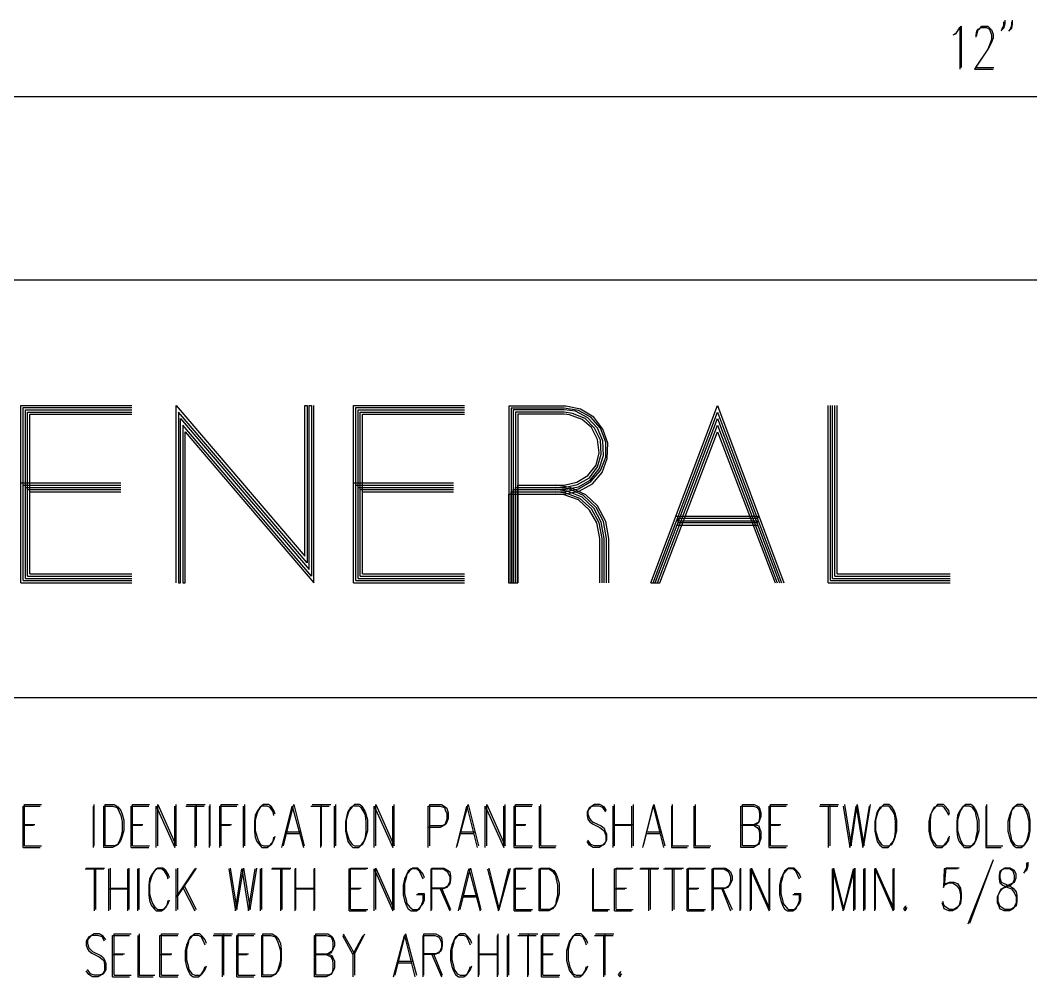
# Model space of a CAD drawing. Header units: metres. Extents: x 14 to 601, y -777 to -11.
# Drawn here: x 144.2 to 308.2, y -302.8 to -147.6 of the extents above; entities that cross this region are included whole.
import ezdxf

# ---------------------------------------------------------------- set-up
doc = ezdxf.new("R2010")
doc.units = ezdxf.units.M

msp = doc.modelspace()

# ---------------------------------------------------------------- linework, layer by layer
for p, q in [((304, -147.56), (304, -148.16)), ((305.2, -147.56), (305.2, -148.16)), ((296.08, -149.72), (296.68, -148.76)), ((296.2, -149.48), (296.92, -148.52)), ((296.68, -148.76), (296.68, -155.48)), ((296.92, -148.52), (296.92, -155.24)), ((299.44, -149.36), (299.68, -149)), ((299.44, -149.84), (299.68, -149.12)), ((299.68, -149), (300.16, -148.76)), ((299.68, -149.12), (299.92, -148.88)), ((299.92, -148.88), (300.28, -148.52)), ((300.16, -148.76), (301, -148.76)), ((300.28, -148.52), (301.24, -148.52)), ((301, -148.76), (301.48, -149)), ((301.24, -148.52), (301.6, -148.88)), ((301.48, -149), (301.6, -149.36)), ((301.6, -148.88), (301.84, -149.12)), ((301.84, -149.12), (302.08, -149.84)), ((303.52, -149), (303.4, -149.36)), ((303.76, -148.4), (303.52, -149)), ((303.76, -148.88), (303.52, -149.12)), ((303.76, -147.8), (303.76, -148.4)), ((304, -148.16), (303.76, -148.88)), ((304.84, -149), (304.6, -149.36)), ((305.08, -148.4), (304.84, -149)), ((305.08, -148.88), (304.84, -149.12)), ((305.08, -147.8), (305.08, -148.4)), ((305.2, -148.16), (305.08, -148.88)), ((295.6, -149.96), (296.08, -149.72)), ((295.84, -149.84), (296.2, -149.48)), ((299.32, -149.96), (299.44, -149.36)), ((299.32, -150.32), (299.32, -149.96)), ((299.44, -150.08), (299.44, -149.84)), ((301.6, -149.36), (301.84, -149.96)), ((301.84, -150.68), (301.6, -151.28)), ((301.84, -149.96), (301.84, -150.68)), ((302.08, -150.44), (301.84, -151.16)), ((302.08, -149.84), (302.08, -150.44)), ((301.24, -152.24), (299.08, -155.48)), ((301.36, -152.12), (299.2, -155.24)), ((301.6, -151.28), (301.24, -152.24)), ((301.84, -151.16), (301.36, -152.12)), ((299.08, -155.48), (302.08, -155.48)), ((299.2, -155.24), (302.2, -155.24)), ((97.72, -159.92), (502.6, -159.92)), ((97.72, -189.68), (502.6, -189.68)), ((144.28, -238.88), (144.28, -210.08)), ((144.28, -210.08), (162.28, -210.08)), ((144.64, -238.52), (144.64, -210.44)), ((144.64, -210.44), (162.28, -210.44)), ((145, -238.16), (145, -210.8)), ((145, -210.8), (162.28, -210.8)), ((145.36, -237.8), (145.36, -211.16)), ((145.36, -211.16), (162.28, -211.16)), ((145.72, -237.44), (145.72, -211.52)), ((145.72, -211.52), (162.28, -211.52)), ((169.48, -238.88), (169.48, -210.08)), ((169.48, -210.08), (190.36, -234.56)), ((190.72, -235.64), (169.84, -211.16)), ((169.84, -211.16), (169.84, -238.88)), ((190.36, -234.56), (190.36, -210.08)), ((190.36, -210.08), (190.72, -210.08)), ((190.72, -210.08), (190.72, -235.64)), ((191.08, -236.72), (191.08, -210.08)), ((191.08, -210.08), (191.44, -210.08)), ((191.44, -210.08), (191.44, -237.8)), ((191.8, -238.88), (191.8, -210.08)), ((198.28, -238.88), (198.28, -210.08)), ((198.28, -210.08), (216.28, -210.08)), ((198.64, -238.52), (198.64, -210.44)), ((198.64, -210.44), (216.28, -210.44)), ((199, -238.16), (199, -210.8)), ((199, -210.8), (216.28, -210.8)), ((199.36, -237.8), (199.36, -211.16)), ((199.36, -211.16), (216.28, -211.16)), ((199.72, -237.44), (199.72, -211.52)), ((199.72, -211.52), (216.28, -211.52)), ((232.48, -210.2), (223.48, -210.2)), ((223.48, -210.2), (223.48, -239)), ((232.48, -210.56), (223.84, -210.56)), ((223.84, -210.56), (223.84, -239)), ((232.48, -210.8), (224.2, -210.8)), ((224.2, -210.8), (224.2, -238.88)), ((232.48, -211.16), (224.56, -211.16)), ((224.56, -211.16), (224.56, -238.88)), ((232.48, -211.52), (224.92, -211.52)), ((224.92, -211.52), (224.92, -238.88)), ((232.72, -210.2), (232.48, -210.2)), ((234.76, -210.92), (232.48, -210.56)), ((234.28, -211.04), (232.48, -210.8)), ((233.8, -211.4), (232.48, -211.16)), ((233.32, -211.64), (232.48, -211.52)), ((235.12, -210.68), (232.72, -210.2)), ((235.84, -212.24), (233.8, -211.4)), ((236.32, -212.12), (234.28, -211.04)), ((236.8, -212), (234.76, -210.92)), ((237.28, -212), (235.12, -210.68)), ((246.52, -238.88), (257.32, -210.08)), ((246.88, -238.88), (257.32, -211.16)), ((257.32, -210.08), (268.12, -238.88)), ((257.32, -211.16), (267.76, -238.88)), ((275.32, -238.88), (275.32, -210.08)), ((275.68, -238.52), (275.68, -210.08)), ((276.04, -238.16), (276.04, -210.08)), ((276.4, -237.8), (276.4, -210.08)), ((276.76, -237.44), (276.76, -210.08)), ((170.2, -238.88), (170.2, -212.24)), ((170.2, -212.24), (191.08, -236.72)), ((235.36, -212.36), (233.32, -211.64)), ((236.92, -213.68), (235.36, -212.36)), ((237.4, -213.8), (235.84, -212.24)), ((237.88, -213.8), (236.32, -212.12)), ((238.36, -213.8), (236.8, -212)), ((238.72, -213.92), (237.28, -212)), ((247.24, -238.88), (257.32, -212.24)), ((257.32, -212.24), (267.4, -238.88)), ((191.44, -237.8), (170.56, -213.32)), ((170.56, -213.32), (170.56, -238.88)), ((170.92, -238.88), (170.92, -214.4)), ((170.92, -214.4), (191.8, -238.88)), ((237.88, -215.6), (236.92, -213.68)), ((238.36, -215.72), (237.4, -213.8)), ((238.72, -215.84), (237.88, -213.8)), ((239.2, -216.08), (238.36, -213.8)), ((239.56, -216.2), (238.72, -213.92)), ((247.6, -238.88), (257.32, -213.32)), ((247.96, -238.88), (257.32, -214.4)), ((257.32, -213.32), (267.04, -238.88)), ((257.32, -214.4), (266.68, -238.88)), ((238.12, -217.76), (237.88, -215.6)), ((238.48, -218), (238.36, -215.72)), ((238.84, -218.24), (238.72, -215.84)), ((239.2, -218.48), (239.2, -216.08)), ((239.44, -218.72), (239.56, -216.2)), ((237.64, -219.8), (238.12, -217.76)), ((237.88, -220.04), (238.48, -218)), ((236.32, -221.48), (237.64, -219.8)), ((238.12, -220.4), (238.84, -218.24)), ((238.36, -220.64), (239.2, -218.48)), ((238.6, -221), (239.44, -218.72)), ((236.56, -221.84), (237.88, -220.04)), ((236.68, -222.2), (238.12, -220.4)), ((236.8, -222.44), (238.36, -220.64)), ((237.04, -222.8), (238.6, -221)), ((144.28, -222.68), (160.48, -222.68)), ((144.64, -223.04), (160.48, -223.04)), ((198.28, -222.68), (214.48, -222.68)), ((198.64, -223.04), (214.48, -223.04)), ((224.92, -238.88), (224.92, -223.04)), ((224.92, -223.04), (232.48, -223.04)), ((233.44, -223.4), (231.04, -223.04)), ((232.48, -223.04), (234.52, -222.56)), ((232.48, -223.4), (234.64, -222.92)), ((234.52, -222.56), (236.32, -221.48)), ((234.64, -222.92), (236.56, -221.84)), ((234.76, -223.28), (236.68, -222.2)), ((234.76, -223.64), (236.8, -222.44)), ((234.88, -224), (237.04, -222.8)), ((145, -223.4), (160.48, -223.4)), ((145.36, -223.76), (160.48, -223.76)), ((145.72, -224.12), (160.48, -224.12)), ((199, -223.4), (214.48, -223.4)), ((199.36, -223.76), (214.48, -223.76)), ((199.72, -224.12), (214.48, -224.12)), ((223.48, -238.88), (223.48, -224.48)), ((223.48, -224.48), (232.48, -224.48)), ((223.84, -238.88), (223.84, -224.12)), ((223.84, -224.12), (232.48, -224.12)), ((224.2, -238.88), (224.2, -223.76)), ((224.2, -223.76), (232.48, -223.76)), ((224.56, -238.88), (224.56, -223.4)), ((224.56, -223.4), (232.48, -223.4)), ((233.2, -223.64), (231.04, -223.4)), ((232.96, -224), (231.04, -223.76)), ((232.72, -224.36), (231.04, -224.12)), ((232.48, -224.6), (231.04, -224.48)), ((232.48, -223.76), (234.76, -223.28)), ((232.48, -224.12), (234.76, -223.64)), ((232.48, -224.48), (234.88, -224)), ((234.76, -225.44), (232.48, -224.6)), ((235, -225.2), (232.72, -224.36)), ((235.36, -224.96), (232.96, -224)), ((235.6, -224.72), (233.2, -223.64)), ((235.96, -224.6), (233.44, -223.4)), ((237.64, -226.64), (235.6, -224.72)), ((237.88, -226.4), (235.96, -224.6)), ((236.56, -227.12), (234.76, -225.44)), ((236.92, -226.88), (235, -225.2)), ((237.28, -226.76), (235.36, -224.96)), ((237.76, -229.16), (236.56, -227.12)), ((238.12, -229.16), (236.92, -226.88)), ((238.48, -229.04), (237.28, -226.76)), ((238.84, -228.92), (237.64, -226.64)), ((239.2, -228.92), (237.88, -226.4)), ((238.24, -231.68), (237.76, -229.16)), ((238.6, -231.68), (238.12, -229.16)), ((238.96, -231.68), (238.48, -229.04)), ((239.32, -231.68), (238.84, -228.92)), ((239.68, -231.68), (239.2, -228.92)), ((250.48, -228.08), (264.16, -228.08)), ((263.8, -228.44), (250.84, -228.44)), ((250.84, -228.44), (250.84, -228.8)), ((250.84, -228.8), (263.8, -228.8)), ((263.8, -229.16), (250.84, -229.16)), ((250.84, -229.16), (250.84, -229.52)), ((250.84, -229.52), (263.8, -229.52)), ((264.16, -228.08), (263.8, -228.44)), ((263.8, -228.8), (263.8, -229.16)), ((238.24, -238.88), (238.24, -231.68)), ((238.6, -238.88), (238.6, -231.68)), ((238.96, -238.88), (238.96, -231.68)), ((239.32, -238.88), (239.32, -231.68)), ((239.68, -238.88), (239.68, -231.68)), ((145.36, -237.8), (162.28, -237.8)), ((145.72, -237.44), (162.28, -237.44)), ((199.36, -237.8), (216.28, -237.8)), ((199.72, -237.44), (216.28, -237.44)), ((276.4, -237.8), (295.12, -237.8)), ((276.76, -237.44), (295.12, -237.44)), ((144.28, -238.88), (162.28, -238.88)), ((144.64, -238.52), (162.28, -238.52)), ((145, -238.16), (162.28, -238.16)), ((169.84, -238.88), (170.2, -238.88)), ((170.56, -238.88), (170.92, -238.88)), ((198.28, -238.88), (216.28, -238.88)), ((198.64, -238.52), (216.28, -238.52)), ((199, -238.16), (216.28, -238.16)), ((223.48, -238.88), (223.84, -238.88)), ((223.84, -238.88), (224.2, -238.88)), ((224.2, -238.88), (224.56, -238.88)), ((224.56, -238.88), (224.92, -238.88)), ((246.52, -238.88), (246.88, -238.88)), ((246.88, -238.88), (247.24, -238.88)), ((247.24, -238.88), (247.6, -238.88)), ((247.6, -238.88), (247.96, -238.88)), ((275.32, -238.88), (295.12, -238.88)), ((275.68, -238.52), (295.12, -238.52)), ((276.04, -238.16), (295.12, -238.16)), ((97.72, -257.48), (502.6, -257.48)), ((144.64, -281.84), (144.64, -275.12)), ((144.64, -275.12), (147.4, -275.12)), ((144.88, -281.6), (144.88, -274.88)), ((144.88, -274.88), (147.64, -274.88)), ((156.04, -281.84), (156.04, -275.12)), ((156.16, -281.6), (156.16, -274.88)), ((157.72, -281.84), (157.72, -275.12)), ((157.72, -275.12), (159.16, -275.12)), ((157.96, -281.6), (157.96, -274.88)), ((157.96, -274.88), (159.4, -274.88)), ((159.16, -275.12), (159.88, -275.36)), ((159.4, -274.88), (160, -275.24)), ((159.88, -275.36), (160.24, -276.08)), ((160, -275.24), (160.48, -275.84)), ((162.16, -281.84), (162.16, -275.12)), ((162.16, -275.12), (165.04, -275.12)), ((162.4, -281.6), (162.4, -274.88)), ((162.4, -274.88), (165.16, -274.88)), ((166.24, -281.84), (166.24, -275.12)), ((166.24, -275.12), (169.24, -281.84)), ((166.48, -281.6), (166.48, -274.88)), ((166.48, -274.88), (169.48, -281.6)), ((169.24, -281.84), (169.24, -275.12)), ((169.48, -281.6), (169.48, -274.88)), ((171.04, -275.12), (174.04, -275.12)), ((171.16, -274.88), (174.16, -274.88)), ((172.48, -275.12), (172.48, -281.84)), ((172.72, -274.88), (172.72, -281.6)), ((174.88, -281.84), (174.88, -275.12)), ((175, -281.6), (175, -274.88)), ((176.56, -281.84), (176.56, -275.12)), ((176.56, -275.12), (179.32, -275.12)), ((176.8, -281.6), (176.8, -274.88)), ((176.8, -274.88), (179.56, -274.88)), ((180.4, -281.84), (180.4, -275.12)), ((180.64, -281.6), (180.64, -274.88)), ((183.04, -275.36), (182.56, -276.08)), ((183.16, -275.24), (182.8, -275.84)), ((183.4, -275.12), (183.04, -275.36)), ((183.64, -274.88), (183.16, -275.24)), ((184.24, -275.12), (183.4, -275.12)), ((184.48, -274.88), (183.64, -274.88)), ((184.72, -275.36), (184.24, -275.12)), ((184.96, -275.24), (184.48, -274.88)), ((185.2, -276.08), (184.72, -275.36)), ((185.32, -275.84), (184.96, -275.24)), ((186.64, -281.84), (188.32, -275.12)), ((186.88, -281.6), (188.56, -274.88)), ((188.32, -275.12), (190.12, -281.84)), ((188.56, -274.88), (190.24, -281.6)), ((191.32, -275.12), (194.32, -275.12)), ((191.56, -274.88), (194.56, -274.88)), ((192.88, -275.12), (192.88, -281.84)), ((193, -274.88), (193, -281.6)), ((195.16, -281.84), (195.16, -275.12)), ((195.4, -281.6), (195.4, -274.88)), ((197.8, -275.36), (197.32, -276.08)), ((198.04, -275.24), (197.56, -275.84)), ((198.16, -275.12), (197.8, -275.36)), ((198.4, -274.88), (198.04, -275.24)), ((199.12, -275.12), (198.16, -275.12)), ((199.24, -274.88), (198.4, -274.88)), ((199.48, -275.36), (199.12, -275.12)), ((199.72, -275.24), (199.24, -274.88)), ((199.96, -276.08), (199.48, -275.36)), ((200.08, -275.84), (199.72, -275.24)), ((201.64, -281.84), (201.64, -275.12)), ((201.64, -275.12), (204.64, -281.84)), ((201.88, -281.6), (201.88, -274.88)), ((201.88, -274.88), (204.88, -281.6)), ((204.64, -281.84), (204.64, -275.12)), ((204.88, -281.6), (204.88, -274.88)), ((210.4, -281.84), (210.4, -275.12)), ((210.4, -275.12), (212.32, -275.12)), ((210.64, -281.6), (210.64, -274.88)), ((210.64, -274.88), (212.56, -274.88)), ((212.32, -275.12), (213.04, -275.36)), ((212.56, -274.88), (213.16, -275.24)), ((213.04, -275.36), (213.16, -275.72)), ((213.16, -275.24), (213.4, -275.48)), ((213.4, -275.48), (213.64, -276.2)), ((214.96, -281.84), (216.64, -275.12)), ((215.08, -281.6), (216.88, -274.88)), ((216.64, -275.12), (218.32, -281.84)), ((216.88, -274.88), (218.56, -281.6)), ((219.64, -281.84), (219.64, -275.12)), ((219.64, -275.12), (222.64, -281.84)), ((219.88, -281.6), (219.88, -274.88)), ((219.88, -274.88), (222.88, -281.6)), ((222.64, -281.84), (222.64, -275.12)), ((222.88, -281.6), (222.88, -274.88)), ((224.32, -281.84), (224.32, -275.12)), ((224.32, -275.12), (227.2, -275.12)), ((224.56, -281.6), (224.56, -274.88)), ((224.56, -274.88), (227.32, -274.88)), ((228.4, -275.12), (228.4, -281.84)), ((228.64, -274.88), (228.64, -281.6)), ((236.56, -275.36), (236.2, -276.08)), ((236.8, -275.24), (236.32, -275.84)), ((237.16, -275.12), (236.56, -275.36)), ((237.4, -274.88), (236.8, -275.24)), ((238.12, -275.12), (237.16, -275.12)), ((238.24, -274.88), (237.4, -274.88)), ((238.72, -275.36), (238.12, -275.12)), ((238.96, -275.24), (238.24, -274.88)), ((239.2, -276.08), (238.72, -275.36)), ((239.32, -275.84), (238.96, -275.24)), ((240.4, -281.84), (240.4, -275.12)), ((240.64, -281.6), (240.64, -274.88)), ((243.4, -275.12), (243.4, -281.84)), ((243.64, -274.88), (243.64, -281.6)), ((245.2, -281.84), (246.88, -275.12)), ((245.32, -281.6), (247, -274.88)), ((246.88, -275.12), (248.56, -281.84)), ((247, -274.88), (248.8, -281.6)), ((249.88, -275.12), (249.88, -281.84)), ((250, -274.88), (250, -281.6)), ((253.48, -275.12), (253.48, -281.84)), ((253.72, -274.88), (253.72, -281.6)), ((261.16, -281.84), (261.16, -275.12)), ((261.16, -275.12), (263.2, -275.12)), ((261.4, -281.6), (261.4, -274.88)), ((261.4, -274.88), (263.32, -274.88)), ((263.2, -275.12), (263.8, -275.36)), ((263.32, -274.88), (264.04, -275.24)), ((263.8, -275.36), (264.04, -275.72)), ((264.04, -275.24), (264.16, -275.48)), ((264.16, -275.48), (264.4, -276.2)), ((265.72, -281.84), (265.72, -275.12)), ((265.72, -275.12), (268.48, -275.12)), ((265.96, -281.6), (265.96, -274.88)), ((265.96, -274.88), (268.72, -274.88)), ((273.88, -275.12), (276.88, -275.12)), ((274, -274.88), (277, -274.88)), ((275.32, -275.12), (275.32, -281.84)), ((275.56, -274.88), (275.56, -281.6)), ((277.72, -275.12), (278.8, -281.84)), ((277.96, -274.88), (279.04, -281.6)), ((278.8, -281.84), (279.88, -275.12)), ((279.04, -281.6), (280, -274.88)), ((279.88, -275.12), (280.96, -281.84)), ((280, -274.88), (281.08, -281.6)), ((280.96, -281.84), (282.04, -275.12)), ((281.08, -281.6), (282.16, -274.88)), ((283.72, -275.36), (283.24, -276.08)), ((283.96, -275.24), (283.48, -275.84)), ((284.2, -275.12), (283.72, -275.36)), ((284.32, -274.88), (283.96, -275.24)), ((285.04, -275.12), (284.2, -275.12)), ((285.16, -274.88), (284.32, -274.88)), ((285.4, -275.36), (285.04, -275.12)), ((285.64, -275.24), (285.16, -274.88)), ((285.88, -276.08), (285.4, -275.36)), ((286, -275.84), (285.64, -275.24)), ((292.48, -275.36), (292.12, -276.08)), ((292.72, -275.24), (292.24, -275.84)), ((292.96, -275.12), (292.48, -275.36)), ((293.08, -274.88), (292.72, -275.24)), ((293.8, -275.12), (292.96, -275.12)), ((294.04, -274.88), (293.08, -274.88)), ((294.16, -275.36), (293.8, -275.12)), ((294.4, -275.24), (294.04, -274.88)), ((294.64, -276.08), (294.16, -275.36)), ((294.88, -275.84), (294.4, -275.24)), ((297.04, -275.36), (296.56, -276.08)), ((297.16, -275.24), (296.8, -275.84)), ((297.4, -275.12), (297.04, -275.36)), ((297.64, -274.88), (297.16, -275.24)), ((298.24, -275.12), (297.4, -275.12)), ((298.48, -274.88), (297.64, -274.88)), ((298.72, -275.36), (298.24, -275.12)), ((298.96, -275.24), (298.48, -274.88)), ((299.2, -276.08), (298.72, -275.36)), ((299.32, -275.84), (298.96, -275.24)), ((300.88, -275.12), (300.88, -281.84)), ((301, -274.88), (301, -281.6)), ((305.32, -275.36), (304.96, -276.08)), ((305.56, -275.24), (305.08, -275.84)), ((305.8, -275.12), (305.32, -275.36)), ((306.04, -274.88), (305.56, -275.24)), ((306.64, -275.12), (305.8, -275.12)), ((306.88, -274.88), (306.04, -274.88)), ((307.12, -275.36), (306.64, -275.12)), ((307.24, -275.24), (306.88, -274.88)), ((307.48, -276.08), (307.12, -275.36)), ((307.72, -275.84), (307.24, -275.24)), ((160.24, -276.08), (160.48, -276.68)), ((160.48, -275.84), (160.72, -276.44)), ((160.48, -276.68), (160.72, -277.64)), ((160.72, -276.44), (160.96, -277.4)), ((182.32, -276.68), (182.2, -277.64)), ((182.56, -276.08), (182.32, -276.68)), ((182.56, -276.44), (182.32, -277.4)), ((182.8, -275.84), (182.56, -276.44)), ((185.32, -276.68), (185.2, -276.08)), ((185.56, -276.44), (185.32, -275.84)), ((197.2, -276.68), (196.96, -277.64)), ((197.32, -276.44), (197.08, -277.4)), ((197.32, -276.08), (197.2, -276.68)), ((197.56, -275.84), (197.32, -276.44)), ((200.2, -276.68), (199.96, -276.08)), ((200.32, -276.44), (200.08, -275.84)), ((200.32, -277.64), (200.2, -276.68)), ((200.56, -277.4), (200.32, -276.44)), ((213.16, -275.72), (213.4, -276.32)), ((213.4, -276.32), (213.4, -277.28)), ((213.64, -277.16), (213.4, -277.76)), ((213.64, -276.2), (213.64, -277.16)), ((236.2, -276.08), (236.2, -276.68)), ((236.2, -276.68), (236.32, -277.28)), ((236.32, -275.84), (236.32, -276.44)), ((236.32, -276.44), (236.56, -277.16)), ((236.56, -277.16), (236.8, -277.4)), ((264.04, -275.72), (264.16, -276.32)), ((264.16, -277.04), (264.04, -277.64)), ((264.16, -276.32), (264.16, -277.04)), ((264.4, -276.8), (264.16, -277.4)), ((264.4, -276.2), (264.4, -276.8)), ((283.12, -276.68), (282.88, -277.64)), ((283.24, -276.44), (283, -277.4)), ((283.24, -276.08), (283.12, -276.68)), ((283.48, -275.84), (283.24, -276.44)), ((286.12, -276.68), (285.88, -276.08)), ((286.24, -276.44), (286, -275.84)), ((286.24, -277.64), (286.12, -276.68)), ((286.48, -277.4), (286.24, -276.44)), ((291.88, -276.68), (291.64, -277.64)), ((292.12, -276.08), (291.88, -276.68)), ((292, -276.44), (291.88, -277.4)), ((292.24, -275.84), (292, -276.44)), ((294.88, -276.68), (294.64, -276.08)), ((295, -276.44), (294.88, -275.84)), ((296.32, -276.68), (296.2, -277.64)), ((296.56, -276.08), (296.32, -276.68)), ((296.56, -276.44), (296.32, -277.4)), ((296.8, -275.84), (296.56, -276.44)), ((299.32, -276.68), (299.2, -276.08)), ((299.56, -276.44), (299.32, -275.84)), ((299.56, -277.64), (299.32, -276.68)), ((299.8, -277.4), (299.56, -276.44)), ((304.72, -276.68), (304.48, -277.64)), ((304.96, -276.08), (304.72, -276.68)), ((304.96, -276.44), (304.72, -277.4)), ((305.08, -275.84), (304.96, -276.44)), ((307.72, -276.68), (307.48, -276.08)), ((307.96, -276.44), (307.72, -275.84)), ((307.96, -277.64), (307.72, -276.68)), ((308.08, -277.4), (307.96, -276.44)), ((144.64, -278.24), (146.32, -278.24)), ((144.88, -278.12), (146.56, -278.12)), ((160.72, -277.64), (160.72, -279.2)), ((160.96, -277.4), (160.96, -279.08)), ((162.16, -278.24), (163.96, -278.24)), ((162.4, -278.12), (164.08, -278.12)), ((176.56, -278.24), (178.24, -278.24)), ((176.8, -278.12), (178.48, -278.12)), ((182.2, -277.64), (182.2, -279.2)), ((182.32, -277.4), (182.32, -279.08)), ((196.96, -277.64), (196.96, -279.2)), ((197.08, -277.4), (197.08, -279.08)), ((200.32, -279.2), (200.32, -277.64)), ((200.56, -279.08), (200.56, -277.4)), ((212.32, -278.6), (210.4, -278.6)), ((212.56, -278.36), (210.64, -278.36)), ((213.04, -278.24), (212.32, -278.6)), ((213.16, -278.12), (212.56, -278.36)), ((213.16, -278), (213.04, -278.24)), ((213.4, -277.28), (213.16, -278)), ((213.4, -277.76), (213.16, -278.12)), ((224.32, -278.24), (226.12, -278.24)), ((224.56, -278.12), (226.24, -278.12)), ((236.32, -277.28), (236.56, -277.64)), ((236.56, -277.64), (237.04, -278)), ((236.8, -277.4), (237.16, -277.76)), ((237.04, -278), (238.24, -278.6)), ((237.16, -277.76), (238.48, -278.36)), ((238.24, -278.6), (238.72, -278.96)), ((238.48, -278.36), (238.96, -278.72)), ((238.96, -278.72), (239.08, -279.08)), ((240.4, -278.24), (243.4, -278.24)), ((240.64, -278.12), (243.64, -278.12)), ((261.16, -278.24), (263.2, -278.24)), ((261.4, -278.12), (263.32, -278.12)), ((263.8, -278), (263.2, -278.24)), ((263.2, -278.24), (263.8, -278.6)), ((264.04, -277.76), (263.32, -278.12)), ((263.32, -278.12), (264.04, -278.36)), ((264.04, -277.64), (263.8, -278)), ((263.8, -278.6), (264.04, -278.96)), ((264.16, -277.4), (264.04, -277.76)), ((264.04, -278.36), (264.16, -278.72)), ((264.16, -278.72), (264.4, -279.32)), ((265.72, -278.24), (267.4, -278.24)), ((265.96, -278.12), (267.64, -278.12)), ((282.88, -277.64), (282.88, -279.2)), ((283, -277.4), (283, -279.08)), ((286.24, -279.2), (286.24, -277.64)), ((286.48, -279.08), (286.48, -277.4)), ((291.64, -277.64), (291.64, -279.2)), ((291.88, -277.4), (291.88, -279.08)), ((296.2, -277.64), (296.2, -279.2)), ((296.32, -277.4), (296.32, -279.08)), ((299.56, -279.2), (299.56, -277.64)), ((299.8, -279.08), (299.8, -277.4)), ((304.48, -277.64), (304.48, -279.2)), ((304.72, -277.4), (304.72, -279.08)), ((307.96, -279.2), (307.96, -277.64)), ((308.08, -279.08), (308.08, -277.4)), ((160.48, -280.16), (160.24, -280.88)), ((160.72, -279.2), (160.48, -280.16)), ((160.72, -280.04), (160.48, -280.64)), ((160.96, -279.08), (160.72, -280.04)), ((182.2, -279.2), (182.32, -280.16)), ((182.32, -279.08), (182.56, -280.04)), ((182.32, -280.16), (182.56, -280.88)), ((182.56, -280.04), (182.8, -280.64)), ((185.2, -280.88), (185.32, -280.16)), ((185.32, -280.64), (185.56, -280.04)), ((187.24, -279.56), (189.4, -279.56)), ((187.48, -279.32), (189.64, -279.32)), ((196.96, -279.2), (197.2, -280.16)), ((197.08, -279.08), (197.32, -280.04)), ((197.2, -280.16), (197.32, -280.88)), ((197.32, -280.04), (197.56, -280.64)), ((199.96, -280.88), (200.2, -280.16)), ((200.08, -280.64), (200.32, -280.04)), ((200.2, -280.16), (200.32, -279.2)), ((200.32, -280.04), (200.56, -279.08)), ((215.56, -279.56), (217.72, -279.56)), ((215.8, -279.32), (217.96, -279.32)), ((238.72, -278.96), (238.96, -279.2)), ((238.96, -279.2), (239.2, -279.92)), ((239.08, -279.08), (239.32, -279.68)), ((239.2, -279.92), (239.2, -280.88)), ((239.32, -279.68), (239.32, -280.64)), ((245.8, -279.56), (247.96, -279.56)), ((246.04, -279.32), (248.08, -279.32)), ((264.04, -278.96), (264.16, -279.56)), ((264.16, -279.56), (264.16, -280.52)), ((264.4, -280.4), (264.16, -281)), ((264.4, -279.32), (264.4, -280.4)), ((282.88, -279.2), (283.12, -280.16)), ((283, -279.08), (283.24, -280.04)), ((283.12, -280.16), (283.24, -280.88)), ((283.24, -280.04), (283.48, -280.64)), ((285.88, -280.88), (286.12, -280.16)), ((286, -280.64), (286.24, -280.04)), ((286.12, -280.16), (286.24, -279.2)), ((286.24, -280.04), (286.48, -279.08)), ((291.64, -279.2), (291.88, -280.16)), ((291.88, -279.08), (292, -280.04)), ((291.88, -280.16), (292.12, -280.88)), ((292, -280.04), (292.24, -280.64)), ((294.64, -280.88), (294.88, -280.16)), ((294.88, -280.64), (295, -280.04)), ((296.2, -279.2), (296.32, -280.16)), ((296.32, -279.08), (296.56, -280.04)), ((296.32, -280.16), (296.56, -280.88)), ((296.56, -280.04), (296.8, -280.64)), ((299.2, -280.88), (299.32, -280.16)), ((299.32, -280.16), (299.56, -279.2)), ((299.32, -280.64), (299.56, -280.04)), ((299.56, -280.04), (299.8, -279.08)), ((304.48, -279.2), (304.72, -280.16)), ((304.72, -279.08), (304.96, -280.04)), ((304.72, -280.16), (304.96, -280.88)), ((304.96, -280.04), (305.08, -280.64)), ((307.48, -280.88), (307.72, -280.16)), ((307.72, -280.16), (307.96, -279.2)), ((307.72, -280.64), (307.96, -280.04)), ((307.96, -280.04), (308.08, -279.08)), ((144.64, -281.84), (147.4, -281.84)), ((144.88, -281.6), (147.64, -281.6)), ((159.16, -281.84), (157.72, -281.84)), ((159.4, -281.6), (157.96, -281.6)), ((159.88, -281.48), (159.16, -281.84)), ((160, -281.36), (159.4, -281.6)), ((160.24, -280.88), (159.88, -281.48)), ((160.48, -280.64), (160, -281.36)), ((162.16, -281.84), (165.04, -281.84)), ((162.4, -281.6), (165.16, -281.6)), ((182.56, -280.88), (183.04, -281.48)), ((182.8, -280.64), (183.16, -281.36)), ((183.04, -281.48), (183.4, -281.84)), ((183.16, -281.36), (183.64, -281.6)), ((183.4, -281.84), (184.24, -281.84)), ((183.64, -281.6), (184.48, -281.6)), ((184.24, -281.84), (184.72, -281.48)), ((184.48, -281.6), (184.96, -281.36)), ((184.72, -281.48), (185.2, -280.88)), ((184.96, -281.36), (185.32, -280.64)), ((197.32, -280.88), (197.8, -281.48)), ((197.56, -280.64), (198.04, -281.36)), ((197.8, -281.48), (198.16, -281.84)), ((198.04, -281.36), (198.4, -281.6)), ((198.16, -281.84), (199.12, -281.84)), ((198.4, -281.6), (199.24, -281.6)), ((199.12, -281.84), (199.48, -281.48)), ((199.24, -281.6), (199.72, -281.36)), ((199.48, -281.48), (199.96, -280.88)), ((199.72, -281.36), (200.08, -280.64)), ((224.32, -281.84), (227.2, -281.84)), ((224.56, -281.6), (227.32, -281.6)), ((228.4, -281.84), (231.04, -281.84)), ((228.64, -281.6), (231.16, -281.6)), ((236.56, -281.48), (236.2, -280.88)), ((236.8, -281.36), (236.32, -280.64)), ((237.16, -281.84), (236.56, -281.48)), ((237.4, -281.6), (236.8, -281.36)), ((238.12, -281.84), (237.16, -281.84)), ((238.24, -281.6), (237.4, -281.6)), ((238.72, -281.48), (238.12, -281.84)), ((238.96, -281.36), (238.24, -281.6)), ((239.2, -280.88), (238.72, -281.48)), ((239.32, -280.64), (238.96, -281.36)), ((249.88, -281.84), (252.4, -281.84)), ((250, -281.6), (252.64, -281.6)), ((253.48, -281.84), (256.12, -281.84)), ((253.72, -281.6), (256.24, -281.6)), ((263.2, -281.84), (261.16, -281.84)), ((263.32, -281.6), (261.4, -281.6)), ((263.8, -281.48), (263.2, -281.84)), ((264.04, -281.36), (263.32, -281.6)), ((264.04, -281.12), (263.8, -281.48)), ((264.16, -280.52), (264.04, -281.12)), ((264.16, -281), (264.04, -281.36)), ((265.72, -281.84), (268.48, -281.84)), ((265.96, -281.6), (268.72, -281.6)), ((283.24, -280.88), (283.72, -281.48)), ((283.48, -280.64), (283.96, -281.36)), ((283.72, -281.48), (284.2, -281.84)), ((283.96, -281.36), (284.32, -281.6)), ((284.2, -281.84), (285.04, -281.84)), ((284.32, -281.6), (285.16, -281.6)), ((285.04, -281.84), (285.4, -281.48)), ((285.16, -281.6), (285.64, -281.36)), ((285.4, -281.48), (285.88, -280.88)), ((285.64, -281.36), (286, -280.64)), ((292.12, -280.88), (292.48, -281.48)), ((292.24, -280.64), (292.72, -281.36)), ((292.48, -281.48), (292.96, -281.84)), ((292.72, -281.36), (293.08, -281.6)), ((292.96, -281.84), (293.8, -281.84)), ((293.08, -281.6), (294.04, -281.6)), ((293.8, -281.84), (294.16, -281.48)), ((294.04, -281.6), (294.4, -281.36)), ((294.16, -281.48), (294.64, -280.88)), ((294.4, -281.36), (294.88, -280.64)), ((296.56, -280.88), (297.04, -281.48)), ((296.8, -280.64), (297.16, -281.36)), ((297.04, -281.48), (297.4, -281.84)), ((297.16, -281.36), (297.64, -281.6)), ((297.4, -281.84), (298.24, -281.84)), ((297.64, -281.6), (298.48, -281.6)), ((298.24, -281.84), (298.72, -281.48)), ((298.48, -281.6), (298.96, -281.36)), ((298.72, -281.48), (299.2, -280.88)), ((298.96, -281.36), (299.32, -280.64)), ((300.88, -281.84), (303.4, -281.84)), ((301, -281.6), (303.64, -281.6)), ((304.96, -280.88), (305.32, -281.48)), ((305.08, -280.64), (305.56, -281.36)), ((305.32, -281.48), (305.8, -281.84)), ((305.56, -281.36), (306.04, -281.6)), ((305.8, -281.84), (306.64, -281.84)), ((306.04, -281.6), (306.88, -281.6)), ((306.64, -281.84), (307.12, -281.48)), ((306.88, -281.6), (307.24, -281.36)), ((307.12, -281.48), (307.48, -280.88)), ((307.24, -281.36), (307.72, -280.64)), ((154.72, -285.32), (157.72, -285.32)), ((154.84, -285.2), (157.84, -285.2)), ((156.16, -285.32), (156.16, -292.16)), ((156.4, -285.2), (156.4, -291.92)), ((158.56, -292.16), (158.56, -285.32)), ((158.8, -291.92), (158.8, -285.2)), ((161.56, -285.32), (161.56, -292.16)), ((161.8, -285.2), (161.8, -291.92)), ((163.24, -292.16), (163.24, -285.32)), ((163.48, -291.92), (163.48, -285.2)), ((166.24, -285.32), (165.88, -285.68)), ((166.48, -285.2), (166, -285.56)), ((167.08, -285.32), (166.24, -285.32)), ((167.32, -285.2), (166.48, -285.2)), ((167.56, -285.68), (167.08, -285.32)), ((167.8, -285.56), (167.32, -285.2)), ((169.48, -292.16), (169.48, -285.32)), ((172.48, -285.32), (169.48, -289.88)), ((169.72, -291.92), (169.72, -285.2)), ((172.72, -285.2), (169.72, -289.64)), ((178, -285.32), (179.08, -292.16)), ((178.24, -285.2), (179.32, -291.92)), ((179.08, -292.16), (180.16, -285.32)), ((179.32, -291.92), (180.4, -285.2)), ((180.16, -285.32), (181.24, -292.16)), ((180.4, -285.2), (181.48, -291.92)), ((181.24, -292.16), (182.32, -285.32)), ((181.48, -291.92), (182.56, -285.2)), ((183.16, -292.16), (183.16, -285.32)), ((183.4, -291.92), (183.4, -285.2)), ((184.96, -285.32), (187.96, -285.32)), ((185.08, -285.2), (188.08, -285.2)), ((186.4, -285.32), (186.4, -292.16)), ((186.64, -285.2), (186.64, -291.92)), ((188.8, -292.16), (188.8, -285.32)), ((188.92, -291.92), (188.92, -285.2)), ((191.8, -285.32), (191.8, -292.16)), ((191.92, -285.2), (191.92, -291.92)), ((197.56, -292.16), (197.56, -285.32)), ((197.56, -285.32), (200.32, -285.32)), ((197.8, -291.92), (197.8, -285.2)), ((197.8, -285.2), (200.56, -285.2)), ((201.64, -292.16), (201.64, -285.32)), ((201.64, -285.32), (204.64, -292.16)), ((201.88, -291.92), (201.88, -285.2)), ((201.88, -285.2), (204.88, -291.92)), ((204.64, -292.16), (204.64, -285.32)), ((204.88, -291.92), (204.88, -285.2)), ((207.64, -285.32), (207.16, -285.68)), ((207.88, -285.2), (207.4, -285.56)), ((208.48, -285.32), (207.64, -285.32)), ((208.72, -285.2), (207.88, -285.2)), ((208.96, -285.68), (208.48, -285.32)), ((209.08, -285.56), (208.72, -285.2)), ((210.88, -292.16), (210.88, -285.32)), ((210.88, -285.32), (212.8, -285.32)), ((211, -291.92), (211, -285.2)), ((211, -285.2), (212.92, -285.2)), ((212.8, -285.32), (213.4, -285.68)), ((212.92, -285.2), (213.64, -285.56)), ((215.32, -292.16), (217, -285.32)), ((215.56, -291.92), (217.24, -285.2)), ((217, -285.32), (218.8, -292.16)), ((217.24, -285.2), (218.92, -291.92)), ((220, -285.32), (221.8, -292.16)), ((220.24, -285.2), (221.92, -291.92)), ((221.8, -292.16), (223.48, -285.32)), ((221.92, -291.92), (223.72, -285.2)), ((224.32, -292.16), (224.32, -285.32)), ((224.32, -285.32), (227.08, -285.32)), ((224.56, -291.92), (224.56, -285.2)), ((224.56, -285.2), (227.32, -285.2)), ((228.4, -292.16), (228.4, -285.32)), ((228.4, -285.32), (229.96, -285.32)), ((228.64, -291.92), (228.64, -285.2)), ((228.64, -285.2), (230.08, -285.2)), ((229.96, -285.32), (230.56, -285.68)), ((230.08, -285.2), (230.8, -285.56)), ((237.04, -285.32), (237.04, -292.16)), ((237.16, -285.2), (237.16, -291.92)), ((240.64, -292.16), (240.64, -285.32)), ((240.64, -285.32), (243.4, -285.32)), ((240.88, -291.92), (240.88, -285.2)), ((240.88, -285.2), (243.64, -285.2)), ((244.72, -285.32), (247.72, -285.32)), ((244.84, -285.2), (247.84, -285.2)), ((246.16, -285.32), (246.16, -292.16)), ((246.4, -285.2), (246.4, -291.92)), ((248.56, -285.32), (251.56, -285.32)), ((248.8, -285.2), (251.8, -285.2)), ((250, -285.32), (250, -292.16)), ((250.24, -285.2), (250.24, -291.92)), ((252.4, -292.16), (252.4, -285.32)), ((252.4, -285.32), (255.16, -285.32)), ((252.64, -291.92), (252.64, -285.2)), ((252.64, -285.2), (255.4, -285.2)), ((256.48, -292.16), (256.48, -285.32)), ((256.48, -285.32), (258.4, -285.32)), ((256.72, -291.92), (256.72, -285.2)), ((256.72, -285.2), (258.64, -285.2)), ((258.4, -285.32), (259, -285.68)), ((258.64, -285.2), (259.24, -285.56)), ((261.04, -292.16), (261.04, -285.32)), ((261.16, -291.92), (261.16, -285.2)), ((262.72, -292.16), (262.72, -285.32)), ((262.72, -285.32), (265.72, -292.16)), ((262.84, -291.92), (262.84, -285.2)), ((262.84, -285.2), (265.84, -291.92)), ((265.72, -292.16), (265.72, -285.32)), ((265.84, -291.92), (265.84, -285.2)), ((268.72, -285.32), (268.24, -285.68)), ((268.84, -285.2), (268.48, -285.56)), ((269.56, -285.32), (268.72, -285.32)), ((269.8, -285.2), (268.84, -285.2)), ((270.04, -285.68), (269.56, -285.32)), ((270.16, -285.56), (269.8, -285.2)), ((276.04, -292.16), (276.04, -285.32)), ((276.04, -285.32), (277.72, -292.16)), ((276.16, -291.92), (276.16, -285.2)), ((276.16, -285.2), (277.84, -291.92)), ((277.72, -292.16), (279.4, -285.32)), ((277.84, -291.92), (279.64, -285.2)), ((279.4, -285.32), (279.4, -292.16)), ((279.64, -285.2), (279.64, -291.92)), ((281.08, -292.16), (281.08, -285.32)), ((281.32, -291.92), (281.32, -285.2)), ((282.88, -292.16), (282.88, -285.32)), ((282.88, -285.32), (285.88, -292.16)), ((283, -291.92), (283, -285.2)), ((283, -285.2), (286, -291.92)), ((285.88, -292.16), (285.88, -285.32)), ((286, -291.92), (286, -285.2)), ((294.16, -285.32), (294.04, -288.32)), ((294.4, -285.2), (294.16, -288.08)), ((296.32, -285.32), (294.16, -285.32)), ((296.56, -285.2), (294.4, -285.2)), ((301.96, -284.12), (298, -294.32)), ((302.08, -283.88), (298.24, -294.2)), ((303.88, -285.32), (303.16, -285.68)), ((304, -285.2), (303.4, -285.56)), ((304.72, -285.32), (303.88, -285.32)), ((304.84, -285.2), (304, -285.2)), ((305.32, -285.68), (304.72, -285.32)), ((305.56, -285.56), (304.84, -285.2)), ((307.48, -285.08), (307.24, -285.68)), ((307.48, -284.36), (307.48, -285.08)), ((307.72, -284.84), (307.48, -285.56)), ((307.72, -284.24), (307.72, -284.84)), ((165.16, -287), (165.04, -287.96)), ((165.4, -286.4), (165.16, -287)), ((165.4, -286.76), (165.16, -287.72)), ((165.88, -285.68), (165.4, -286.4)), ((165.64, -286.16), (165.4, -286.76)), ((166, -285.56), (165.64, -286.16)), ((168.04, -286.4), (167.56, -285.68)), ((168.16, -286.16), (167.8, -285.56)), ((168.16, -287), (168.04, -286.4)), ((168.4, -286.76), (168.16, -286.16)), ((206.56, -287), (206.32, -287.96)), ((206.8, -286.4), (206.56, -287)), ((206.8, -286.76), (206.56, -287.72)), ((207.16, -285.68), (206.8, -286.4)), ((206.92, -286.16), (206.8, -286.76)), ((207.4, -285.56), (206.92, -286.16)), ((209.32, -286.4), (208.96, -285.68)), ((209.56, -286.16), (209.08, -285.56)), ((209.56, -287), (209.32, -286.4)), ((209.8, -286.76), (209.56, -286.16)), ((213.4, -285.68), (213.64, -286.04)), ((213.64, -285.56), (213.88, -285.8)), ((213.64, -286.04), (213.88, -286.64)), ((213.88, -285.8), (214, -286.52)), ((213.88, -286.64), (213.88, -287.36)), ((214, -286.52), (214, -287.12)), ((230.56, -285.68), (231.04, -286.4)), ((230.8, -285.56), (231.16, -286.16)), ((231.04, -286.4), (231.16, -287)), ((231.16, -286.16), (231.4, -286.76)), ((231.16, -287), (231.4, -287.96)), ((231.4, -286.76), (231.64, -287.72)), ((259, -285.68), (259.24, -286.04)), ((259.24, -285.56), (259.48, -285.8)), ((259.24, -286.04), (259.48, -286.64)), ((259.48, -285.8), (259.72, -286.52)), ((259.48, -286.64), (259.48, -287.36)), ((259.72, -286.52), (259.72, -287.12)), ((267.64, -287), (267.4, -287.96)), ((267.88, -286.4), (267.64, -287)), ((267.88, -286.76), (267.64, -287.72)), ((268.24, -285.68), (267.88, -286.4)), ((268, -286.16), (267.88, -286.76)), ((268.48, -285.56), (268, -286.16)), ((270.4, -286.4), (270.04, -285.68)), ((270.64, -286.16), (270.16, -285.56)), ((270.64, -287), (270.4, -286.4)), ((270.88, -286.76), (270.64, -286.16)), ((303.16, -285.68), (303.04, -286.4)), ((303.04, -286.4), (303.04, -287)), ((303.04, -287), (303.16, -287.6)), ((303.4, -285.56), (303.16, -286.16)), ((303.16, -286.16), (303.16, -286.76)), ((303.16, -286.76), (303.4, -287.48)), ((305.56, -286.4), (305.32, -285.68)), ((305.32, -287.6), (305.56, -287)), ((305.8, -286.16), (305.56, -285.56)), ((305.56, -287), (305.56, -286.4)), ((305.56, -287.48), (305.8, -286.76)), ((305.8, -286.76), (305.8, -286.16)), ((307.24, -285.68), (307, -286.04)), ((307.48, -285.56), (307.24, -285.8)), ((158.56, -288.56), (161.56, -288.56)), ((158.8, -288.44), (161.8, -288.44)), ((165.04, -287.96), (165.04, -289.52)), ((165.16, -287.72), (165.16, -289.4)), ((170.56, -288.32), (172.48, -292.16)), ((170.8, -288.08), (172.72, -291.92)), ((188.8, -288.56), (191.8, -288.56)), ((188.92, -288.44), (191.92, -288.44)), ((197.56, -288.56), (199.24, -288.56)), ((197.8, -288.44), (199.48, -288.44)), ((206.32, -287.96), (206.32, -289.52)), ((206.56, -287.72), (206.56, -289.4)), ((212.8, -288.56), (210.88, -288.56)), ((212.92, -288.44), (211, -288.44)), ((212.32, -288.56), (213.88, -292.16)), ((212.56, -288.44), (214, -291.92)), ((213.4, -288.32), (212.8, -288.56)), ((213.64, -288.08), (212.92, -288.44)), ((213.64, -287.96), (213.4, -288.32)), ((213.88, -287.36), (213.64, -287.96)), ((213.88, -287.72), (213.64, -288.08)), ((214, -287.12), (213.88, -287.72)), ((224.32, -288.56), (226, -288.56)), ((224.56, -288.44), (226.24, -288.44)), ((231.4, -287.96), (231.4, -289.52)), ((231.64, -287.72), (231.64, -289.4)), ((240.64, -288.56), (242.32, -288.56)), ((240.88, -288.44), (242.56, -288.44)), ((252.4, -288.56), (254.08, -288.56)), ((252.64, -288.44), (254.32, -288.44)), ((258.4, -288.56), (256.48, -288.56)), ((258.64, -288.44), (256.72, -288.44)), ((258.04, -288.56), (259.48, -292.16)), ((258.16, -288.44), (259.72, -291.92)), ((259, -288.32), (258.4, -288.56)), ((259.24, -288.08), (258.64, -288.44)), ((259.24, -287.96), (259, -288.32)), ((259.48, -287.36), (259.24, -287.96)), ((259.48, -287.72), (259.24, -288.08)), ((259.72, -287.12), (259.48, -287.72)), ((267.4, -287.96), (267.4, -289.52)), ((267.64, -287.72), (267.64, -289.4)), ((294.04, -288.32), (294.16, -287.96)), ((294.16, -287.96), (294.88, -287.6)), ((294.16, -288.08), (294.4, -287.72)), ((294.4, -287.72), (295, -287.48)), ((294.88, -287.6), (295.48, -287.6)), ((295, -287.48), (295.72, -287.48)), ((295.48, -287.6), (296.08, -287.96)), ((295.72, -287.48), (296.32, -287.72)), ((296.08, -287.96), (296.56, -288.56)), ((296.32, -287.72), (296.8, -288.44)), ((296.56, -288.56), (296.8, -289.52)), ((296.8, -288.44), (296.92, -289.4)), ((303.04, -289.28), (303.4, -288.56)), ((303.16, -287.6), (303.64, -287.96)), ((303.16, -289.04), (303.64, -288.44)), ((303.4, -287.48), (303.88, -287.72)), ((303.4, -288.56), (304, -288.32)), ((303.64, -287.96), (304.48, -288.32)), ((303.64, -288.44), (304.24, -288.08)), ((303.88, -287.72), (304.72, -288.08)), ((304, -288.32), (304.96, -287.96)), ((304.24, -288.08), (305.08, -287.72)), ((304.48, -288.32), (305.08, -288.56)), ((304.72, -288.08), (305.32, -288.44)), ((304.96, -287.96), (305.32, -287.6)), ((305.08, -287.72), (305.56, -287.48)), ((305.08, -288.56), (305.56, -289.28)), ((305.32, -288.44), (305.8, -289.04)), ((165.04, -289.52), (165.16, -290.48)), ((165.16, -289.4), (165.4, -290.36)), ((206.32, -289.52), (206.56, -290.48)), ((206.56, -289.4), (206.8, -290.36)), ((209.56, -289.52), (208.48, -289.52)), ((209.8, -289.4), (208.72, -289.4)), ((209.56, -290.48), (209.56, -289.52)), ((209.8, -290.36), (209.8, -289.4)), ((216.04, -289.88), (218.08, -289.88)), ((216.16, -289.64), (218.32, -289.64)), ((231.4, -289.52), (231.16, -290.48)), ((231.64, -289.4), (231.4, -290.36)), ((267.4, -289.52), (267.64, -290.48)), ((267.64, -289.4), (267.88, -290.36)), ((270.64, -289.52), (269.56, -289.52)), ((270.88, -289.4), (269.8, -289.4)), ((270.64, -290.48), (270.64, -289.52)), ((270.88, -290.36), (270.88, -289.4)), ((296.8, -290.24), (296.56, -291.2)), ((296.8, -289.52), (296.8, -290.24)), ((296.92, -290), (296.8, -290.96)), ((296.92, -289.4), (296.92, -290)), ((302.8, -289.88), (303.04, -289.28)), ((302.8, -290.84), (302.8, -289.88)), ((302.92, -289.64), (303.16, -289.04)), ((302.92, -290.6), (302.92, -289.64)), ((305.56, -289.28), (305.8, -289.88)), ((305.8, -289.04), (305.92, -289.64)), ((305.8, -289.88), (305.8, -290.84)), ((305.92, -289.64), (305.92, -290.6)), ((165.16, -290.48), (165.4, -291.2)), ((165.4, -290.36), (165.64, -290.96)), ((165.4, -291.2), (165.88, -291.8)), ((165.64, -290.96), (166, -291.56)), ((165.88, -291.8), (166.24, -292.16)), ((166, -291.56), (166.48, -291.92)), ((166.48, -291.92), (167.32, -291.92)), ((167.08, -292.16), (167.56, -291.8)), ((167.32, -291.92), (167.8, -291.56)), ((167.56, -291.8), (168.04, -291.2)), ((167.8, -291.56), (168.16, -290.96)), ((168.04, -291.2), (168.16, -290.48)), ((168.16, -290.96), (168.4, -290.36)), ((197.8, -291.92), (200.56, -291.92)), ((206.56, -290.48), (206.8, -291.2)), ((206.8, -290.36), (206.92, -290.96)), ((206.8, -291.2), (207.16, -291.8)), ((206.92, -290.96), (207.4, -291.56)), ((207.16, -291.8), (207.64, -292.16)), ((207.4, -291.56), (207.88, -291.92)), ((207.88, -291.92), (208.72, -291.92)), ((208.48, -292.16), (208.96, -291.8)), ((208.72, -291.92), (209.08, -291.56)), ((208.96, -291.8), (209.32, -291.2)), ((209.08, -291.56), (209.56, -290.96)), ((209.32, -291.2), (209.56, -290.48)), ((209.56, -290.96), (209.8, -290.36)), ((224.56, -291.92), (227.32, -291.92)), ((230.08, -291.92), (228.64, -291.92)), ((230.56, -291.8), (229.96, -292.16)), ((230.8, -291.56), (230.08, -291.92)), ((231.04, -291.2), (230.56, -291.8)), ((231.16, -290.96), (230.8, -291.56)), ((231.16, -290.48), (231.04, -291.2)), ((231.4, -290.36), (231.16, -290.96)), ((237.16, -291.92), (239.8, -291.92)), ((240.88, -291.92), (243.64, -291.92)), ((252.64, -291.92), (255.4, -291.92)), ((267.64, -290.48), (267.88, -291.2)), ((267.88, -290.36), (268, -290.96)), ((267.88, -291.2), (268.24, -291.8)), ((268, -290.96), (268.48, -291.56)), ((268.24, -291.8), (268.72, -292.16)), ((268.48, -291.56), (268.84, -291.92)), ((268.84, -291.92), (269.8, -291.92)), ((269.56, -292.16), (270.04, -291.8)), ((269.8, -291.92), (270.16, -291.56)), ((270.04, -291.8), (270.4, -291.2)), ((270.16, -291.56), (270.64, -290.96)), ((270.4, -291.2), (270.64, -290.48)), ((270.64, -290.96), (270.88, -290.36)), ((287.8, -291.44), (287.56, -291.8)), ((287.56, -291.8), (287.8, -292.16)), ((287.92, -291.32), (287.8, -291.56)), ((287.8, -291.56), (287.92, -291.92)), ((287.8, -292.16), (288.04, -291.8)), ((287.92, -291.92), (288.16, -291.56)), ((294.04, -291.44), (293.8, -290.84)), ((294.16, -291.32), (293.92, -290.6)), ((294.16, -291.8), (294.04, -291.44)), ((294.4, -291.56), (294.16, -291.32)), ((294.88, -292.16), (294.16, -291.8)), ((295, -291.92), (294.4, -291.56)), ((295.72, -291.92), (295, -291.92)), ((296.08, -291.8), (295.48, -292.16)), ((296.32, -291.56), (295.72, -291.92)), ((296.56, -291.2), (296.08, -291.8)), ((296.8, -290.96), (296.32, -291.56)), ((303.04, -291.44), (302.8, -290.84)), ((303.16, -291.32), (302.92, -290.6)), ((303.16, -291.8), (303.04, -291.44)), ((303.4, -291.56), (303.16, -291.32)), ((303.88, -292.16), (303.16, -291.8)), ((304, -291.92), (303.4, -291.56)), ((304.84, -291.92), (304, -291.92)), ((305.32, -291.8), (304.72, -292.16)), ((305.56, -291.56), (304.84, -291.92)), ((305.56, -291.44), (305.32, -291.8)), ((305.8, -290.84), (305.56, -291.44)), ((305.8, -291.32), (305.56, -291.56)), ((305.92, -290.6), (305.8, -291.32)), ((166.24, -292.16), (167.08, -292.16)), ((197.56, -292.16), (200.32, -292.16)), ((207.64, -292.16), (208.48, -292.16)), ((224.32, -292.16), (227.08, -292.16)), ((229.96, -292.16), (228.4, -292.16)), ((237.04, -292.16), (239.56, -292.16)), ((240.64, -292.16), (243.4, -292.16)), ((252.4, -292.16), (255.16, -292.16)), ((268.72, -292.16), (269.56, -292.16)), ((295.48, -292.16), (294.88, -292.16)), ((304.72, -292.16), (303.88, -292.16)), ((155.32, -296.36), (154.84, -297.08)), ((155.56, -296.24), (155.08, -296.84)), ((155.08, -296.84), (155.08, -297.44)), ((155.92, -296.12), (155.32, -296.36)), ((156.16, -295.88), (155.56, -296.24)), ((156.76, -296.12), (155.92, -296.12)), ((157, -295.88), (156.16, -295.88)), ((157.48, -296.36), (156.76, -296.12)), ((157.6, -296.24), (157, -295.88)), ((157.84, -297.08), (157.48, -296.36)), ((158.08, -296.84), (157.6, -296.24)), ((159.16, -302.84), (159.16, -296.12)), ((159.16, -296.12), (161.92, -296.12)), ((159.4, -302.6), (159.4, -295.88)), ((159.4, -295.88), (162.16, -295.88)), ((163.24, -296.12), (163.24, -302.84)), ((163.48, -295.88), (163.48, -302.6)), ((166.84, -302.84), (166.84, -296.12)), ((166.84, -296.12), (169.72, -296.12)), ((167.08, -302.6), (167.08, -295.88)), ((167.08, -295.88), (169.84, -295.88)), ((171.76, -296.36), (171.4, -297.08)), ((171.52, -296.84), (171.4, -297.44)), ((172, -296.24), (171.52, -296.84)), ((172.24, -296.12), (171.76, -296.36)), ((172.48, -295.88), (172, -296.24)), ((173.08, -296.12), (172.24, -296.12)), ((173.32, -295.88), (172.48, -295.88)), ((173.56, -296.36), (173.08, -296.12)), ((173.68, -296.24), (173.32, -295.88)), ((173.92, -297.08), (173.56, -296.36)), ((174.16, -296.84), (173.68, -296.24)), ((174.4, -297.44), (174.16, -296.84)), ((175.48, -296.12), (178.48, -296.12)), ((175.6, -295.88), (178.6, -295.88)), ((176.92, -296.12), (176.92, -302.84)), ((177.16, -295.88), (177.16, -302.6)), ((179.32, -302.84), (179.32, -296.12)), ((179.32, -296.12), (182.08, -296.12)), ((179.56, -302.6), (179.56, -295.88)), ((179.56, -295.88), (182.32, -295.88)), ((183.4, -302.84), (183.4, -296.12)), ((183.4, -296.12), (184.84, -296.12)), ((183.52, -302.6), (183.52, -295.88)), ((183.52, -295.88), (185.08, -295.88)), ((184.84, -296.12), (185.56, -296.36)), ((185.08, -295.88), (185.68, -296.24)), ((185.56, -296.36), (185.92, -297.08)), ((185.68, -296.24), (186.16, -296.84)), ((186.16, -296.84), (186.4, -297.44)), ((191.92, -302.84), (191.92, -296.12)), ((191.92, -296.12), (193.84, -296.12)), ((192.16, -302.6), (192.16, -295.88)), ((192.16, -295.88), (194.08, -295.88)), ((193.84, -296.12), (194.56, -296.36)), ((194.08, -295.88), (194.68, -296.24)), ((194.56, -296.36), (194.8, -296.72)), ((194.68, -296.24), (194.92, -296.48)), ((194.8, -296.72), (194.92, -297.32)), ((194.92, -296.48), (195.16, -297.2)), ((196.48, -296.12), (198.16, -299.24)), ((196.6, -295.88), (198.4, -299.12)), ((198.16, -299.24), (199.84, -296.12)), ((198.4, -299.12), (200.08, -295.88)), ((204.76, -302.84), (206.56, -296.12)), ((205, -302.6), (206.68, -295.88)), ((206.56, -296.12), (208.24, -302.84)), ((206.68, -295.88), (208.48, -302.6)), ((209.56, -302.84), (209.56, -296.12)), ((209.56, -296.12), (211.48, -296.12)), ((209.68, -302.6), (209.68, -295.88)), ((209.68, -295.88), (211.6, -295.88)), ((211.48, -296.12), (212.08, -296.36)), ((211.6, -295.88), (212.32, -296.24)), ((212.08, -296.36), (212.32, -296.72)), ((212.32, -296.24), (212.56, -296.48)), ((212.32, -296.72), (212.56, -297.32)), ((212.56, -296.48), (212.68, -297.2)), ((214.84, -296.36), (214.48, -297.08)), ((214.6, -296.84), (214.48, -297.44)), ((215.08, -296.24), (214.6, -296.84)), ((215.32, -296.12), (214.84, -296.36)), ((215.56, -295.88), (215.08, -296.24)), ((216.16, -296.12), (215.32, -296.12)), ((216.4, -295.88), (215.56, -295.88)), ((216.64, -296.36), (216.16, -296.12)), ((216.76, -296.24), (216.4, -295.88)), ((217, -297.08), (216.64, -296.36)), ((217.24, -296.84), (216.76, -296.24)), ((217.48, -297.44), (217.24, -296.84)), ((218.56, -302.84), (218.56, -296.12)), ((218.68, -302.6), (218.68, -295.88)), ((221.56, -296.12), (221.56, -302.84)), ((221.68, -295.88), (221.68, -302.6)), ((223.24, -302.84), (223.24, -296.12)), ((223.48, -302.6), (223.48, -295.88)), ((224.92, -296.12), (227.92, -296.12)), ((225.16, -295.88), (228.16, -295.88)), ((226.48, -296.12), (226.48, -302.84)), ((226.6, -295.88), (226.6, -302.6)), ((228.76, -302.84), (228.76, -296.12)), ((228.76, -296.12), (231.64, -296.12)), ((229, -302.6), (229, -295.88)), ((229, -295.88), (231.76, -295.88)), ((233.8, -296.36), (233.32, -297.08)), ((233.56, -296.84), (233.32, -297.44)), ((233.92, -296.24), (233.56, -296.84)), ((234.16, -296.12), (233.8, -296.36)), ((234.4, -295.88), (233.92, -296.24)), ((235, -296.12), (234.16, -296.12)), ((235.24, -295.88), (234.4, -295.88)), ((235.48, -296.36), (235, -296.12)), ((235.6, -296.24), (235.24, -295.88)), ((235.84, -297.08), (235.48, -296.36)), ((236.08, -296.84), (235.6, -296.24)), ((236.32, -297.44), (236.08, -296.84)), ((237.4, -296.12), (240.4, -296.12)), ((237.52, -295.88), (240.52, -295.88)), ((238.84, -296.12), (238.84, -302.84)), ((239.08, -295.88), (239.08, -302.6)), ((154.84, -297.08), (154.84, -297.68)), ((154.84, -297.68), (155.08, -298.28)), ((155.08, -297.44), (155.32, -298.16)), ((155.08, -298.28), (155.32, -298.64)), ((155.32, -298.16), (155.56, -298.4)), ((155.56, -298.4), (155.92, -298.76)), ((171.16, -297.68), (170.92, -298.64)), ((171.4, -297.08), (171.16, -297.68)), ((171.4, -297.44), (171.16, -298.4)), ((171.16, -298.4), (171.16, -300.08)), ((174.16, -297.68), (173.92, -297.08)), ((185.92, -297.08), (186.16, -297.68)), ((186.16, -297.68), (186.4, -298.64)), ((186.4, -297.44), (186.52, -298.4)), ((186.52, -298.4), (186.52, -300.08)), ((194.92, -298.4), (194.68, -298.76)), ((194.92, -298.04), (194.8, -298.64)), ((194.92, -297.32), (194.92, -298.04)), ((195.16, -297.8), (194.92, -298.4)), ((195.16, -297.2), (195.16, -297.8)), ((212.56, -298.04), (212.32, -298.64)), ((212.56, -298.4), (212.32, -298.76)), ((212.56, -297.32), (212.56, -298.04)), ((212.68, -297.8), (212.56, -298.4)), ((212.68, -297.2), (212.68, -297.8)), ((214.24, -297.68), (214, -298.64)), ((214.48, -297.08), (214.24, -297.68)), ((214.48, -297.44), (214.24, -298.4)), ((214.24, -298.4), (214.24, -300.08)), ((217.24, -297.68), (217, -297.08)), ((233.08, -297.68), (232.84, -298.64)), ((233.32, -297.08), (233.08, -297.68)), ((233.32, -297.44), (233.08, -298.4)), ((233.08, -298.4), (233.08, -300.08)), ((236.08, -297.68), (235.84, -297.08)), ((155.32, -298.64), (155.8, -299)), ((155.8, -299), (157, -299.6)), ((155.92, -298.76), (157.24, -299.36)), ((157, -299.6), (157.48, -299.96)), ((157.24, -299.36), (157.6, -299.72)), ((157.48, -299.96), (157.72, -300.2)), ((157.6, -299.72), (157.84, -300.08)), ((157.84, -300.08), (158.08, -300.68)), ((159.16, -299.24), (160.84, -299.24)), ((159.4, -299.12), (161.08, -299.12)), ((166.84, -299.24), (168.64, -299.24)), ((167.08, -299.12), (168.76, -299.12)), ((170.92, -298.64), (170.92, -300.2)), ((171.16, -300.08), (171.4, -301.04)), ((179.32, -299.24), (181, -299.24)), ((179.56, -299.12), (181.24, -299.12)), ((186.4, -298.64), (186.4, -300.2)), ((186.52, -300.08), (186.4, -301.04)), ((191.92, -299.24), (193.84, -299.24)), ((192.16, -299.12), (194.08, -299.12)), ((194.56, -299), (193.84, -299.24)), ((193.84, -299.24), (194.56, -299.6)), ((194.68, -298.76), (194.08, -299.12)), ((194.08, -299.12), (194.68, -299.36)), ((194.8, -298.64), (194.56, -299)), ((194.56, -299.6), (194.8, -299.96)), ((194.68, -299.36), (194.92, -299.72)), ((194.8, -299.96), (194.92, -300.56)), ((194.92, -299.72), (195.16, -300.32)), ((198.16, -299.24), (198.16, -302.84)), ((198.4, -299.12), (198.4, -302.6)), ((211.48, -299.24), (209.56, -299.24)), ((211.6, -299.12), (209.68, -299.12)), ((211, -299.24), (212.56, -302.84)), ((211.24, -299.12), (212.68, -302.6)), ((212.08, -299), (211.48, -299.24)), ((212.32, -298.76), (211.6, -299.12)), ((212.32, -298.64), (212.08, -299)), ((214, -298.64), (214, -300.2)), ((214.24, -300.08), (214.48, -301.04)), ((218.56, -299.24), (221.56, -299.24)), ((218.68, -299.12), (221.68, -299.12)), ((228.76, -299.24), (230.56, -299.24)), ((229, -299.12), (230.68, -299.12)), ((232.84, -298.64), (232.84, -300.2)), ((233.08, -300.08), (233.32, -301.04)), ((155.56, -302.36), (155.08, -301.64)), ((158.08, -301.64), (157.6, -302.36)), ((157.72, -300.2), (157.84, -300.92)), ((157.84, -300.92), (157.84, -301.88)), ((158.08, -300.68), (158.08, -301.64)), ((170.92, -300.2), (171.16, -301.16)), ((171.16, -301.16), (171.4, -301.88)), ((171.4, -301.04), (171.52, -301.64)), ((171.52, -301.64), (172, -302.36)), ((173.68, -302.36), (174.16, -301.64)), ((173.92, -301.88), (174.16, -301.16)), ((174.16, -301.64), (174.4, -301.04)), ((186.16, -301.64), (185.68, -302.36)), ((186.16, -301.16), (185.92, -301.88)), ((186.4, -300.2), (186.16, -301.16)), ((186.4, -301.04), (186.16, -301.64)), ((194.92, -301.52), (194.8, -302.12)), ((194.92, -300.56), (194.92, -301.52)), ((195.16, -301.4), (194.92, -302)), ((195.16, -300.32), (195.16, -301.4)), ((205.48, -300.56), (207.64, -300.56)), ((205.6, -300.32), (207.76, -300.32)), ((214, -300.2), (214.24, -301.16)), ((214.24, -301.16), (214.48, -301.88)), ((214.48, -301.04), (214.6, -301.64)), ((214.6, -301.64), (215.08, -302.36)), ((216.76, -302.36), (217.24, -301.64)), ((217, -301.88), (217.24, -301.16)), ((217.24, -301.64), (217.48, -301.04)), ((232.84, -300.2), (233.08, -301.16)), ((233.08, -301.16), (233.32, -301.88)), ((233.32, -301.04), (233.56, -301.64)), ((233.56, -301.64), (233.92, -302.36)), ((235.6, -302.36), (236.08, -301.64)), ((235.84, -301.88), (236.08, -301.16)), ((236.08, -301.64), (236.32, -301.04)), ((155.32, -302.48), (154.84, -301.88)), ((155.92, -302.84), (155.32, -302.48)), ((156.16, -302.6), (155.56, -302.36)), ((156.76, -302.84), (155.92, -302.84)), ((157, -302.6), (156.16, -302.6)), ((157.48, -302.48), (156.76, -302.84)), ((157.6, -302.36), (157, -302.6)), ((157.84, -301.88), (157.48, -302.48)), ((159.16, -302.84), (161.92, -302.84)), ((159.4, -302.6), (162.16, -302.6)), ((163.24, -302.84), (165.76, -302.84)), ((163.48, -302.6), (166, -302.6)), ((166.84, -302.84), (169.72, -302.84)), ((167.08, -302.6), (169.84, -302.6)), ((171.4, -301.88), (171.76, -302.48)), ((171.76, -302.48), (172.24, -302.84)), ((172, -302.36), (172.48, -302.6)), ((172.24, -302.84), (173.08, -302.84)), ((172.48, -302.6), (173.32, -302.6)), ((173.08, -302.84), (173.56, -302.48)), ((173.32, -302.6), (173.68, -302.36)), ((173.56, -302.48), (173.92, -301.88)), ((179.32, -302.84), (182.08, -302.84)), ((179.56, -302.6), (182.32, -302.6)), ((184.84, -302.84), (183.4, -302.84)), ((185.08, -302.6), (183.52, -302.6)), ((185.56, -302.48), (184.84, -302.84)), ((185.68, -302.36), (185.08, -302.6)), ((185.92, -301.88), (185.56, -302.48)), ((193.84, -302.84), (191.92, -302.84)), ((194.08, -302.6), (192.16, -302.6)), ((194.56, -302.48), (193.84, -302.84)), ((194.68, -302.36), (194.08, -302.6)), ((194.8, -302.12), (194.56, -302.48)), ((194.92, -302), (194.68, -302.36)), ((214.48, -301.88), (214.84, -302.48)), ((214.84, -302.48), (215.32, -302.84)), ((215.08, -302.36), (215.56, -302.6)), ((215.32, -302.84), (216.16, -302.84)), ((215.56, -302.6), (216.4, -302.6)), ((216.16, -302.84), (216.64, -302.48)), ((216.4, -302.6), (216.76, -302.36)), ((216.64, -302.48), (217, -301.88)), ((228.76, -302.84), (231.64, -302.84)), ((229, -302.6), (231.76, -302.6)), ((233.32, -301.88), (233.8, -302.48)), ((233.8, -302.48), (234.16, -302.84)), ((233.92, -302.36), (234.4, -302.6)), ((234.16, -302.84), (235, -302.84)), ((234.4, -302.6), (235.24, -302.6)), ((235, -302.84), (235.48, -302.48)), ((235.24, -302.6), (235.6, -302.36)), ((235.48, -302.48), (235.84, -301.88)), ((241.48, -302.12), (241.24, -302.48)), ((241.24, -302.48), (241.48, -302.84)), ((241.6, -302), (241.48, -302.36)), ((241.48, -302.36), (241.6, -302.6)), ((241.48, -302.84), (241.72, -302.48)), ((241.6, -302.6), (241.84, -302.36))]:
    msp.add_line(p, q)

doc.saveas('drawing.dxf')
